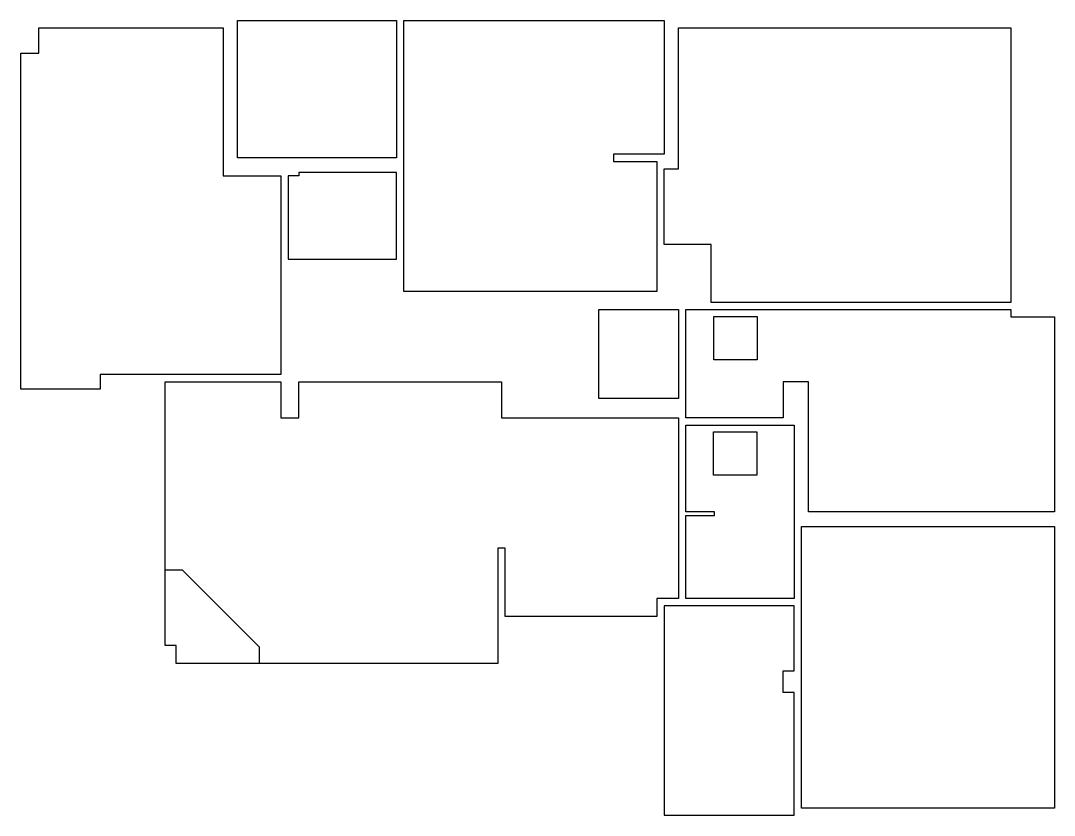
# Model space of a CAD drawing. Header units: metres. Extents: x 36.8 to 51.1, y 6.6 to 17.6.
import ezdxf

# ---------------------------------------------------------------- set-up
doc = ezdxf.new("R2010")
doc.units = ezdxf.units.M
doc.layers.add('AREE LEONARDO', color=5, linetype='Continuous')

msp = doc.modelspace()

# ---------------------------------------------------------------- linework, layer by layer
at = {"layer": 'AREE LEONARDO', "color": 3}
for points in [[(36.765, 17.104), (37.015, 17.104), (37.015, 17.454), (39.565, 17.454), (39.565, 15.404), (40.365, 15.404), (40.365, 12.654), (37.865, 12.654), (37.865, 12.454), (36.765, 12.454)], [(39.765, 17.554), (41.965, 17.554), (41.965, 15.654), (39.765, 15.654)], [(47.465, 9.454), (45.665, 9.454), (45.665, 6.554), (47.465, 6.554), (47.465, 8.254), (47.315, 8.254), (47.315, 8.554), (47.465, 8.554)]]:
    msp.add_lwpolyline(points, close=True, dxfattribs=at)
at = {"layer": 'AREE LEONARDO', "color": 5}
for points in [[(42.065, 17.554), (45.665, 17.554), (45.665, 15.704), (44.965, 15.704), (44.965, 15.604), (45.565, 15.604), (45.565, 13.804), (42.065, 13.804)], [(45.865, 17.454), (50.465, 17.454), (50.465, 13.654), (46.315, 13.654), (46.315, 14.454), (45.665, 14.454), (45.665, 15.504), (45.865, 15.504)], [(40.465, 15.404), (40.465, 14.254), (41.965, 14.254), (41.965, 15.454), (40.615, 15.454), (40.615, 15.404)], [(44.765, 13.554), (45.865, 13.554), (45.865, 12.324), (44.765, 12.324)], [(51.065, 13.454), (51.065, 10.754), (47.665, 10.754), (47.665, 12.554), (47.315, 12.554), (47.315, 12.054), (45.965, 12.054), (45.965, 13.554), (50.465, 13.554), (50.465, 13.454)], [(38.765, 12.554), (40.365, 12.554), (40.365, 12.054), (40.615, 12.054), (40.615, 12.554), (43.415, 12.554), (43.415, 12.054), (45.865, 12.054), (45.865, 9.554), (45.565, 9.554), (45.565, 9.304), (43.465, 9.304), (43.465, 10.254), (43.365, 10.254), (43.365, 8.654), (38.915, 8.654), (38.915, 8.904), (38.765, 8.904)], [(45.965, 11.954), (47.465, 11.954), (47.465, 9.554), (45.965, 9.554), (45.965, 10.704), (46.365, 10.704), (46.365, 10.754), (45.965, 10.754)], [(47.565, 10.554), (51.065, 10.554), (51.065, 6.654), (47.565, 6.654)]]:
    msp.add_lwpolyline(points, close=True, dxfattribs=at)
at = {"layer": 'AREE LEONARDO', "color": 1}
for points in [[(46.355, 13.457), (46.955, 13.457), (46.955, 12.857), (46.355, 12.857)], [(46.348, 11.863), (46.948, 11.863), (46.948, 11.263), (46.348, 11.263)]]:
    msp.add_lwpolyline(points, close=True, dxfattribs=at)
at = {"layer": 'AREE LEONARDO', "color": 2}
msp.add_lwpolyline([(38.765, 8.904), (38.765, 9.954), (38.997, 9.954), (40.065, 8.887), (40.065, 8.654), (38.915, 8.654), (38.915, 8.904)], close=True, dxfattribs=at)

doc.saveas('drawing.dxf')
